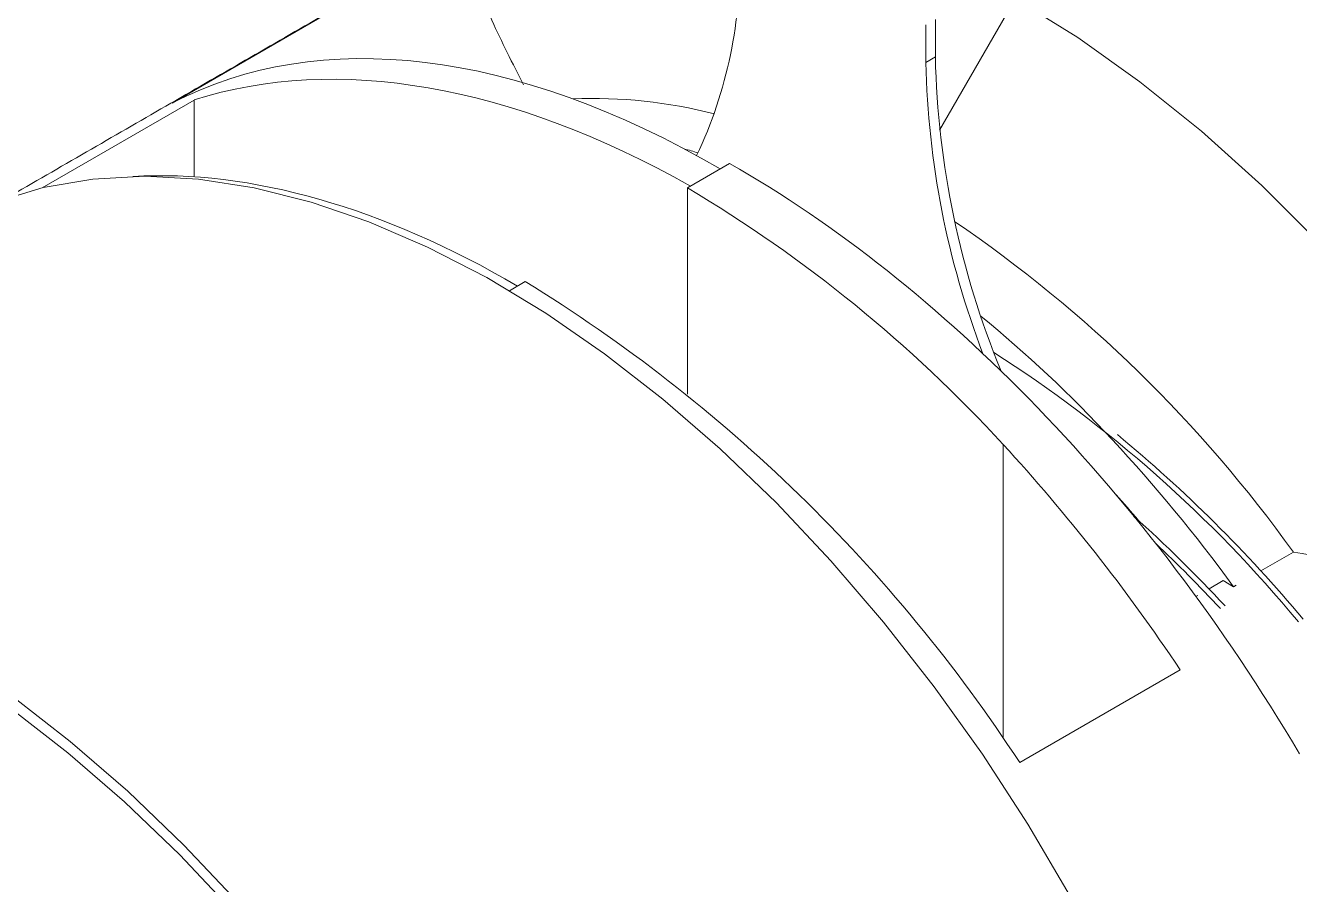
# Model space of a CAD drawing. Extents: x 12.1 to 108.7, y 1 to 80.4.
# Drawn here: x 73.667 to 76.556, y 62.49 to 64.437 of the extents above; entities that cross this region are included whole.
import ezdxf

# ---------------------------------------------------------------- set-up
doc = ezdxf.new("R2010")
doc.units = 0
doc.header["$MEASUREMENT"] = 0
doc.linetypes.add('SLD-Solid', pattern=[0])
doc.layers.add('OBJECT', color=7, linetype='CONTINUOUS')

msp = doc.modelspace()

# ---------------------------------------------------------------- linework, layer by layer
at = {"layer": 'OBJECT', "linetype": 'SLD-Solid', "lineweight": 15}
for p, q in [((74.652, 64.6379), (73.9993, 64.2611)), ((75.739, 64.1996), (75.9106, 64.4969)), ((75.7299, 64.4505), (75.7299, 64.3654)), ((75.7087, 64.4382), (75.7087, 64.3532)), ((75.7299, 64.3654), (75.7087, 64.3532)), ((73.7053, 64.0689), (74.0498, 64.2678)), ((74.0498, 64.0937), (74.0498, 64.2678)), ((75.1679, 64.0687), (75.2634, 64.1238)), ((75.1679, 63.601), (75.1679, 64.0687)), ((75.1679, 63.601), (75.1679, 64.0687)), ((74.7643, 63.8356), (74.8003, 63.8564)), ((75.8836, 63.487), (75.8836, 62.8204)), ((75.8836, 63.487), (75.8836, 62.8204)), ((76.5416, 63.2429), (76.468, 63.2004)), ((76.3828, 63.1784), (76.3504, 63.1596)), ((76.4059, 63.1646), (76.3828, 63.1784)), ((76.325, 63.145), (76.3207, 63.1425)), ((76.412, 63.168), (76.4059, 63.1646)), ((76.2852, 62.9763), (75.9308, 62.7717)), ((75.9308, 62.7717), (75.9211, 62.7659)), ((75.9211, 62.766), (75.9308, 62.7717))]:
    msp.add_line(p, q, dxfattribs=at)
at = {"layer": 'OBJECT', "linetype": 'SLD-Solid', "lineweight": 15, "flags": 128}
for points in [[(77.1921, 63.1532), (77.0871, 63.324), (76.975, 63.4892), (76.8565, 63.6477), (76.7323, 63.7987), (76.6031, 63.9411), (76.4698, 64.0742), (76.3331, 64.1971), (76.1938, 64.3091), (76.0529, 64.4095), (75.9111, 64.4977)], [(73.4695, 63.976), (73.5001, 63.9928), (73.6005, 64.0374), (73.7073, 64.0694), (73.8198, 64.0886), (73.9374, 64.095), (74.0596, 64.0884), (74.1855, 64.0689), (74.3145, 64.0367), (74.4458, 63.9918), (74.5788, 63.9346), (74.7127, 63.8654), (74.8467, 63.7845), (74.9802, 63.6925), (75.1123, 63.5898), (75.2423, 63.4769), (75.3695, 63.3546), (75.4932, 63.2235), (75.6127, 63.0843), (75.7274, 62.9379), (75.8365, 62.7849), (75.9395, 62.6264), (76.0359, 62.4631), (76.125, 62.296)], [(71.9873, 63.1005), (72.0631, 63.1603), (72.1566, 63.2172), (72.257, 63.2618), (72.3638, 63.2938), (72.4763, 63.313), (72.5939, 63.3194), (72.7161, 63.3128), (72.842, 63.2933), (72.971, 63.2611), (73.1023, 63.2162), (73.2353, 63.159), (73.3692, 63.0898), (73.5032, 63.009), (73.6367, 62.9169), (73.7688, 62.8142), (73.8988, 62.7013), (74.026, 62.579), (74.1497, 62.4479), (74.2692, 62.3088), (74.3839, 62.1623), (74.493, 62.0094), (74.596, 61.8508), (74.6924, 61.6875), (74.7815, 61.5204)], [(72.4851, 63.2798), (72.4893, 63.2803), (72.6053, 63.2865), (72.7257, 63.28), (72.8498, 63.2608), (72.977, 63.229), (73.1065, 63.1848), (73.2376, 63.1284), (73.3696, 63.0602), (73.5017, 62.9805), (73.6333, 62.8897), (73.7635, 62.7885), (73.8917, 62.6772), (74.0171, 62.5567), (74.139, 62.4274), (74.2568, 62.2902), (74.3699, 62.1458), (74.4774, 61.9951), (74.579, 61.8388), (74.674, 61.6778), (74.7618, 61.513)]]:
    msp.add_lwpolyline(points, dxfattribs=at)
at = {"layer": 'OBJECT', "linetype": 'SLD-Solid', "lineweight": 15}
for centre, radius, start, end in [((74.2834, 64.573), 1.0026, 334.5387, 2.1381), ((77.7225, 64.4108), 1.9931, 181.3049, 202.328), ((77.659, 64.3919), 1.9507, 181.1364, 200.9989), ((74.9533, 63.1723), 1.0992, 75.4627, 92.3613), ((73.5511, 61.3482), 3.1646, 42.5201, 59.2758), ((73.5511, 61.3482), 3.1646, 42.5201, 59.2758), ((74.0438, 61.4524), 3.0733, 35.6326, 55.7485), ((72.925, 60.8076), 3.5794, 33.1695, 58.405), ((74.253, 61.1793), 2.9871, 39.6419, 57.3964), ((74.0941, 61.0238), 3.2209, 39.9324, 50.5069), ((74.0369, 60.9385), 3.2071, 42.8861, 48.063), ((73.9993, 60.9065), 3.2445, 42.897, 46.5916)]:
    msp.add_arc(centre, radius, start, end, dxfattribs=at)
for centre, major_axis, ratio, start_param, end_param in [((75.2475, 61.9978), (-1.2756, 2.2484), 0.572321, 5.505013, 6.262047), ((75.1804, 61.9591), (-1.3095, 2.2289), 0.582398, 5.496285, 6.153474), ((75.5481, 62.1713), (-1.1296, 1.9228), 0.582398, 5.71938, 5.739553), ((75.2634, 62.013), (-1.3095, 2.2289), 0.582398, 4.716919, 5.493428), ((74.7878, 61.7325), (-1.2756, 2.2484), 0.572321, 5.505013, 6.007754), ((75.5321, 62.1681), (-1.1004, 1.9396), 0.572321, 4.908922, 5.308176), ((75.1742, 61.9615), (-1.2756, 2.2484), 0.572321, 4.842111, 5.099883), ((75.1742, 61.9615), (-1.2756, 2.2484), 0.572321, 4.842111, 5.099883), ((75.5321, 62.1681), (-1.0363, 1.8266), 0.572321, 5.038346, 5.076668)]:
    msp.add_ellipse(centre, major_axis=major_axis, ratio=ratio, start_param=start_param, end_param=end_param, dxfattribs=at)
msp.add_open_spline([(75.0656, 64.8776), (73.6253, 64.0462)], degree=1, dxfattribs=at)
for points, knots in [([(74.652, 64.6379), (74.6745, 64.5745), (74.7145, 64.4615), (74.7715, 64.351), (74.7965, 64.3024)], [0, 0, 0, 0, 0.560834, 1, 1, 1, 1]), ([(77.1921, 63.1532), (77.0829, 63.1657), (76.8641, 63.1908), (76.6492, 63.2255), (76.5416, 63.2429)], [0, 0, 0, 0, 0.499415, 1, 1, 1, 1])]:
    msp.add_open_spline(points, degree=3, knots=knots, dxfattribs=at)

doc.saveas('drawing.dxf')
